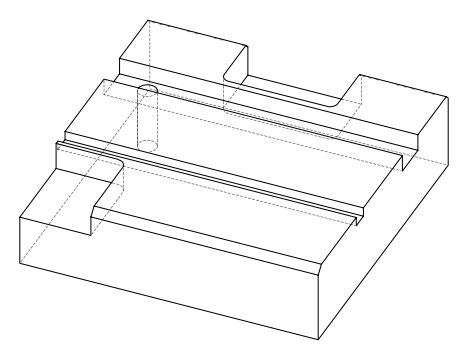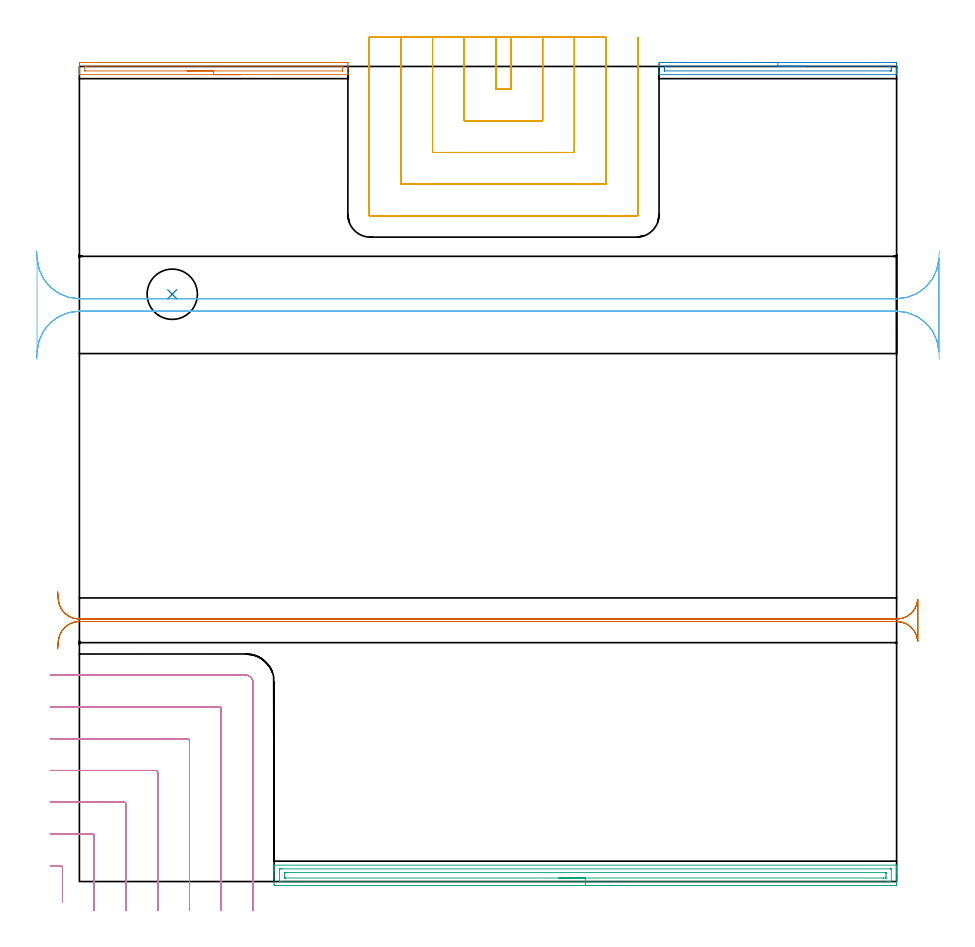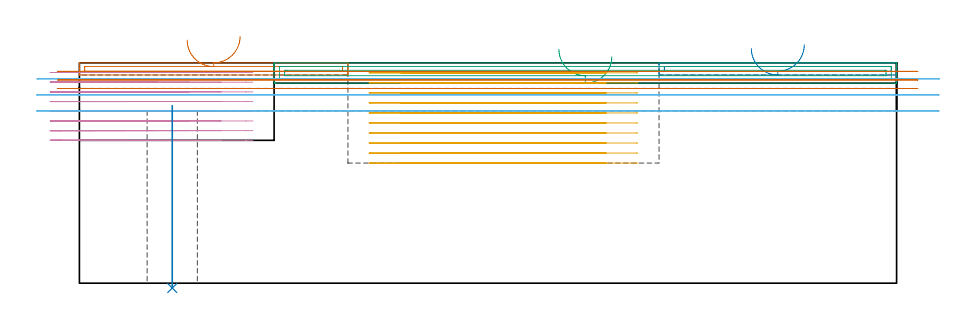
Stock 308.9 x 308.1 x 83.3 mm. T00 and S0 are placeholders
(PLAN: 8 operations, 4 tool changes, 53.3 min)
(1 AREA_MILL | FG_CHAMFER_SURFACE | UGT0205_001 | 1.8 min | 1108 mm3)
(2 AREA_MILL_1 | FG_CHAMFER_SURFACE_1 | UGT0205_001 | 1.61 min | 984 mm3)
(3 AREA_MILL_2 | FG_CHAMFER_SURFACE_2 | UGT0205_001 | 5.86 min | 7122 mm3)
(4 MILL_CORNER_NOTCH_RECTANGULAR | CORNER_NOTCH_RECTANGULAR | NXT0201_012 | Follow Part, ap 4, ae 75% | 11.73 min | 184621 mm3)
(5 MILL_SLOT | SLOT_PARTIAL_RECTANGULAR | NXT0201_012 | Follow Part, ap 4, ae 75% | 23.28 min | 286285 mm3)
(6 MILL_RECTANGULAR_SLOT | SLOT_RECTANGULAR | UGT0201_004 | Follow Part, ap 8, ae 75% | 4.61 min | 206326 mm3)
(7 MILL_RECTANGULAR_SLOT_1 | SLOT_RECTANGULAR_1 | NXT0201_012 | Follow Part, ap 4, ae 75% | 4.16 min | 50626 mm3)
(8 INDEXABLE_INSERT_DRILL_THROUGH_HOLE_FROM_SOLID | STEP1HOLE | NXT0302_009 | 0.28 min | 18465 mm3)
(TOOL UGT0205_001 | Chamfer Mill 20 x 3 x 45 deg. | D20 FL50 Z2)
(TOOL NXT0201_012 | ENDMILL 16mm [2P460-1600-NA 1630] | D16 FL38 Z6)
(TOOL UGT0201_004 | End Mill 32 mm | D32 FL53 Z6)
(TOOL NXT0302_009 | Index. Insert Drill 19mm [880-D1900L25-05] | D19 PA176 FL95 Z2)
(OP 1 AREA_MILL)
G17 G21 G94 G90
T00 M6
G54
G17 G0 G90 X60.75 Y305. S1061 M3
G43 Z93.3 H0
G94 G1 X60.712 Z92.428 F250.
X60.598 Z91.563
X60.409 Z90.712
X60.147 Z89.88
X59.813 Z89.074
X59.41 Z88.3
X58.942 Z87.564
X58.41 Z86.872
X57.821 Z86.229
X57.178 Z85.64
X56.486 Z85.108
X55.75 Z84.64
X54.976 Z84.237
X54.17 Z83.903
X53.338 Z83.641
X52.486 Z83.452
X51.622 Z83.338
X50.75 Z83.3
X0.106
X0.01 Y305.003 Z83.289
X0.007 Y305.018 Z83.274
X0. Y305.251 Z83.048
Y305.949 Z82.35
Y306.878 Z81.421
Y307.3 Z80.996
Y307.511 Z80.786
Y308.187 Z80.11
Y308.398 Z79.9
X0.004 Y309.074 Z79.22
X0.008 Y309.59 Z78.704
X0.03 Y309.592 Z78.702
X0.55 Y309.6 Z78.7
X100.423
X100.95 Y309.599 Z78.701
X101.47 Y309.592 Z78.703
X101.493 Y309.59 Z78.704
X101.5 Y309.074 Z79.22
Y308.398 Z79.9
Y308.187 Z80.11
Y307.511 Z80.786
Y307.3 Z80.996
Y306.878 Z81.421
Y305.949 Z82.35
Y305.526 Z82.772
Y305.251 Z83.048
Y305.02 Z83.272
X101.492 Y305.003 Z83.289
X101.394 Y305. Z83.3
X50.75
Y306.414 Z81.886
X2.327
X2.106 Y306.421 Z81.879
X2.01 Y306.426 Z81.874
X2.004 Y306.482 Z81.818
X2.001 Y306.54 Z81.76
X2. Y307.626 Z80.674
X2.005 Y307.953 Z80.347
X2.01 Y308.167 Z80.133
X2.027 Y308.179 Z80.121
X2.05 Y308.183 Z80.117
X2.105 Y308.185 Z80.115
X99.173 Y308.186 Z80.114
X99.394 Y308.179 Z80.121
X99.49 Y308.174 Z80.126
X99.496 Y308.118 Z80.182
X99.499 Y308.06 Z80.24
X99.5 Y306.974 Z81.326
X99.495 Y306.647 Z81.653
X99.49 Y306.432 Z81.868
X99.473 Y306.421 Z81.879
X99.45 Y306.417 Z81.883
X99.395 Y306.415 Z81.885
X50.75 Y306.414 Z81.886
X49.878 Z81.924
X49.014 Z82.038
X48.162 Z82.227
X47.33 Z82.489
X46.524 Z82.823
X45.75 Z83.226
X45.014 Z83.694
X44.322 Z84.225
X43.679 Z84.815
X43.09 Z85.458
X42.558 Z86.15
X42.09 Z86.886
X41.687 Z87.66
X41.353 Z88.466
X41.091 Z89.298
X40.902 Z90.149
X40.788 Z91.014
X40.75 Z91.886
G0 Z93.3
M5
M2
(OP 2 AREA_MILL_1)
G17 G21 G94 G90
T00 M6
G54
G17 G0 G90 X254. Y309.6 S1061 M3
G43 Z93.3 H0
Z88.7
G94 G1 X254.038 Z87.828 F250.
X254.152 Z86.963
X254.341 Z86.112
X254.603 Z85.28
X254.937 Z84.474
X255.34 Z83.7
X255.808 Z82.964
X256.34 Z82.272
X256.929 Z81.629
X257.572 Z81.04
X258.264 Z80.508
X259. Z80.04
X259.774 Z79.637
X260.58 Z79.303
X261.412 Z79.041
X262.264 Z78.852
X263.128 Z78.738
X264. Z78.7
X307.738
X308.268 Y309.599 Z78.701
X308.793 Y309.594 Z78.703
X308.891 Y309.591 Z78.705
X308.9 Y309.074 Z79.222
Y306.413 Z81.882
Y305.682 Z82.618
Y305.434 Z82.866
Y305.034 Z83.257
X308.891 Y305.003 Z83.288
X308.716 Y305. Z83.3
X219.284
X219.11 Y305.003 Z83.288
X219.108 Y305.033 Z83.259
X219.1 Y305.434 Z82.866
Y305.682 Z82.618
Y306.413 Z81.882
Y307.666 Z80.631
Y308.187 Z80.108
Y308.813 Z79.483
X219.103 Y309.074 Z79.222
X219.109 Y309.591 Z78.705
X219.207 Y309.594 Z78.703
X219.732 Y309.6 Z78.7
X264.
Y308.186 Z80.114
X306.703 Y308.185 Z80.115
X306.815 Y308.184 Z80.116
X306.869 Y308.181 Z80.119
X306.889 Y308.179 Z80.121
X306.891 Y308.162 Z80.138
X306.896 Y308.042 Z80.258
X306.899 Y307.771 Z80.529
X306.9 Y307.3 Z81.
X306.898 Y306.885 Z81.415
X306.891 Y306.467 Z81.833
X306.889 Y306.42 Z81.88
X306.87 Y306.419 Z81.881
X306.815 Y306.416 Z81.884
X306.703 Y306.415 Z81.885
X306.48 Y306.414 Z81.886
X221.297 Y306.415 Z81.885
X221.185 Y306.416 Z81.884
X221.131 Y306.419 Z81.881
X221.111 Y306.421 Z81.879
X221.109 Y306.438 Z81.862
X221.104 Y306.558 Z81.742
X221.101 Y306.829 Z81.471
X221.1 Y307.3 Z81.
X221.102 Y307.715 Z80.585
X221.109 Y308.133 Z80.167
X221.111 Y308.18 Z80.12
X221.13 Y308.181 Z80.119
X221.185 Y308.184 Z80.116
X221.297 Y308.185 Z80.115
X221.52 Y308.186 Z80.114
X264.
X264.872 Z80.152
X265.736 Z80.266
X266.588 Z80.455
X267.42 Z80.717
X268.226 Z81.051
X269. Z81.454
X269.736 Z81.923
X270.428 Z82.454
X271.071 Z83.043
X271.66 Z83.686
X272.192 Z84.378
X272.66 Z85.114
X273.063 Z85.888
X273.397 Z86.694
X273.659 Z87.526
X273.848 Z88.378
X273.962 Z89.243
X274. Z90.114
G0 Z93.3
M5
M2
(OP 3 AREA_MILL_2)
G17 G21 G94 G90
T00 M6
G54
G17 G0 G90 X201.25 Y-1.5 S1061 M3
G43 Z93.3 H0
Z85.6
G94 G1 X201.212 Z84.728 F250.
X201.098 Z83.863
X200.909 Z83.012
X200.647 Z82.18
X200.313 Z81.374
X199.91 Z80.6
X199.442 Z79.864
X198.91 Z79.172
X198.321 Z78.529
X197.678 Z77.94
X196.986 Z77.408
X196.25 Z76.94
X195.476 Z76.537
X194.67 Z76.203
X193.838 Z75.941
X192.986 Z75.752
X192.122 Z75.638
X191.25 Z75.6
X74.218
X73.861 Y-1.498 Z75.601
X73.61 Y-1.493 Z75.604
X73.6 Y-1.148 Z75.95
Y3.224 Z80.319
Y3.763 Z80.86
Y4.099 Z81.195
Y4.637 Z81.733
Y4.973 Z82.068
Y5.645 Z82.744
Y5.929 Z83.029
X73.602 Y6.066 Z83.158
X73.61 Y6.198 Z83.288
X73.772 Y6.2 Z83.3
X308.728
X308.89 Y6.198 Z83.288
X308.898 Y6.066 Z83.158
X308.9 Y5.929 Z83.029
Y5.645 Z82.745
Y4.973 Z82.068
Y3.763 Z80.86
Y3.224 Z80.319
Y-0.878 Z76.219
X308.897 Y-1.148 Z75.95
X308.89 Y-1.493 Z75.604
X308.639 Y-1.498 Z75.601
X308.282 Y-1.5 Z75.6
X191.25
Y-0.086 Z77.014
X76.005
X75.813 Y-0.085 Z77.015
X75.654 Y-0.081 Z77.019
X75.62 Y-0.079 Z77.021
X75.61 Y-0.063 Z77.037
X75.606 Y-0.033 Z77.067
X75.601 Y0.123 Z77.223
Y4.495 Z81.595
X75.604 Y4.627 Z81.727
X75.61 Y4.732 Z81.832
X75.619 Y4.779 Z81.879
X75.655 Y4.781 Z81.881
X76.005 Y4.785 Z81.885
X76.197 Y4.786 Z81.886
X76.898
X306.495
X306.688 Y4.785 Z81.885
X306.846 Y4.781 Z81.881
X306.88 Y4.779 Z81.879
X306.89 Y4.763 Z81.863
X306.894 Y4.733 Z81.833
X306.899 Y4.578 Z81.678
Y0.205 Z77.305
X306.896 Y0.073 Z77.173
X306.89 Y-0.032 Z77.068
X306.881 Y-0.079 Z77.021
X306.845 Y-0.081 Z77.019
X306.495 Y-0.085 Z77.015
X306.303 Y-0.086 Z77.014
X305.602
X191.25
Y1.328 Z78.428
X77.942 Y1.329 Z78.429
X77.792 Y1.33 Z78.43
X77.642 Y1.334 Z78.434
X77.61 Y1.336 Z78.436
X77.606 Y1.363 Z78.463
X77.602 Y1.413 Z78.513
X77.6 Y1.476 Z78.576
Y1.663 Z78.763
Y2.538 Z79.638
X77.603 Y3.224 Z80.324
X77.606 Y3.318 Z80.418
X77.61 Y3.359 Z80.459
X77.648 Y3.365 Z80.465
X77.792 Y3.368 Z80.468
X78.535 Y3.371 Z80.471
X78.685 Y3.372 Z80.472
X304.558 Y3.371 Z80.471
X304.708 Y3.37 Z80.47
X304.858 Y3.366 Z80.466
X304.89 Y3.364 Z80.464
X304.894 Y3.337 Z80.437
X304.898 Y3.287 Z80.387
X304.9 Y3.224 Z80.324
Y3.037 Z80.137
Y2.162 Z79.262
X304.897 Y1.476 Z78.576
X304.894 Y1.382 Z78.482
X304.89 Y1.341 Z78.441
X304.852 Y1.335 Z78.435
X304.708 Y1.332 Z78.432
X303.965 Y1.329 Z78.429
X303.815 Y1.328 Z78.428
X191.25
X190.378 Z78.466
X189.514 Z78.58
X188.662 Z78.769
X187.83 Z79.031
X187.024 Z79.365
X186.25 Z79.768
X185.514 Z80.237
X184.822 Z80.768
X184.179 Z81.357
X183.59 Z82.001
X183.058 Z82.693
X182.59 Z83.428
X182.187 Z84.202
X181.853 Z85.008
X181.591 Z85.84
X181.402 Z86.692
X181.288 Z87.557
X181.25 Z88.428
G0 Z93.3
M5
M2
(OP 4 MILL_CORNER_NOTCH_RECTANGULAR)
G17 G21 G94 G90
T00 M6
G54
G17 G0 G90 X-6.4 Y-7.8 S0 M3
G43 Z93.3 H1
Z79.637
G94 G1 Y-4.8 F250.
Y5.205 F500.
G3 X-7.195 Y6. R0.8
G1 X-8.
X-11. F250.
G0 Z93.3
X5.6 Y-11.
Z79.637
G1 Y-8.
Y17.205 F500.
G3 X4.805 Y18. R0.8
G1 X-8.
X-11. F250.
G0 Z93.3
X17.6 Y-11.
Z79.637
G1 Y-8.
Y29.205 F500.
G3 X16.805 Y30. R0.8
G1 X-8.
X-11. F250.
G0 Z93.3
X29.6 Y-11.
Z79.637
G1 Y-8.
Y41.204 F500.
G3 X28.804 Y42. R0.8
G1 X-8.
X-11. F250.
G0 Z93.3
X41.6 Y-11.
Z79.637
G1 Y-8.
Y53.204 F500.
G3 X40.804 Y54. R0.8
G1 X-8.
X-11. F250.
G0 Z93.3
X53.6 Y-11.
Z79.637
G1 Y-8.
Y65.204 F500.
G3 X52.804 Y66. R0.8
G1 X-8.
X-11. F250.
G0 Z93.3
X65.6 Y-11.
Z79.637
G1 Y-8.
Y75.4 F500.
G3 X63. Y78. R2.6
G1 X-8.
X-11. F250.
G0 Z93.3
X-6.4 Y-7.8
Z75.975
G1 Y-4.8
Y5.205 F500.
G3 X-7.195 Y6. R0.8
G1 X-8.
X-11. F250.
G0 Z93.3
X5.6 Y-11.
Z75.975
G1 Y-8.
Y17.205 F500.
G3 X4.805 Y18. R0.8
G1 X-8.
X-11. F250.
G0 Z93.3
X17.6 Y-11.
Z75.975
G1 Y-8.
Y29.205 F500.
G3 X16.805 Y30. R0.8
G1 X-8.
X-11. F250.
G0 Z93.3
X29.6 Y-11.
Z75.975
G1 Y-8.
Y41.204 F500.
G3 X28.804 Y42. R0.8
G1 X-8.
X-11. F250.
G0 Z93.3
X41.6 Y-11.
Z75.975
G1 Y-8.
Y53.204 F500.
G3 X40.804 Y54. R0.8
G1 X-8.
X-11. F250.
G0 Z93.3
X53.6 Y-11.
Z75.975
G1 Y-8.
Y65.204 F500.
G3 X52.804 Y66. R0.8
G1 X-8.
X-11. F250.
G0 Z93.3
X65.6 Y-11.
Z75.975
G1 Y-8.
Y75.4 F500.
G3 X63. Y78. R2.6
G1 X-8.
X-11. F250.
G0 Z93.3
X-6.4 Y-7.8
Z72.312
G1 Y-4.8
Y5.205 F500.
G3 X-7.195 Y6. R0.8
G1 X-8.
X-11. F250.
G0 Z93.3
X5.6 Y-11.
Z72.312
G1 Y-8.
Y17.205 F500.
G3 X4.805 Y18. R0.8
G1 X-8.
X-11. F250.
G0 Z93.3
X17.6 Y-11.
Z72.312
G1 Y-8.
Y29.205 F500.
G3 X16.805 Y30. R0.8
G1 X-8.
X-11. F250.
G0 Z93.3
X29.6 Y-11.
Z72.312
G1 Y-8.
Y41.204 F500.
G3 X28.804 Y42. R0.8
G1 X-8.
X-11. F250.
G0 Z93.3
X41.6 Y-11.
Z72.312
G1 Y-8.
Y53.204 F500.
G3 X40.804 Y54. R0.8
G1 X-8.
X-11. F250.
G0 Z93.3
X53.6 Y-11.
Z72.312
G1 Y-8.
Y65.204 F500.
G3 X52.804 Y66. R0.8
G1 X-8.
X-11. F250.
G0 Z93.3
X65.6 Y-11.
Z72.312
G1 Y-8.
Y75.4 F500.
G3 X63. Y78. R2.6
G1 X-8.
X-11. F250.
G0 Z93.3
X-6.4 Y-7.8
Z68.65
G1 Y-4.8
Y5.205 F500.
G3 X-7.195 Y6. R0.8
G1 X-8.
X-11. F250.
G0 Z93.3
X5.6 Y-11.
Z68.65
G1 Y-8.
Y17.205 F500.
G3 X4.805 Y18. R0.8
G1 X-8.
X-11. F250.
G0 Z93.3
X17.6 Y-11.
Z68.65
G1 Y-8.
Y29.205 F500.
G3 X16.805 Y30. R0.8
G1 X-8.
X-11. F250.
G0 Z93.3
X29.6 Y-11.
Z68.65
G1 Y-8.
Y41.204 F500.
G3 X28.804 Y42. R0.8
G1 X-8.
X-11. F250.
G0 Z93.3
X41.6 Y-11.
Z68.65
G1 Y-8.
Y53.204 F500.
G3 X40.804 Y54. R0.8
G1 X-8.
X-11. F250.
G0 Z93.3
X53.6 Y-11.
Z68.65
G1 Y-8.
Y65.204 F500.
G3 X52.804 Y66. R0.8
G1 X-8.
X-11. F250.
G0 Z93.3
X65.6 Y-11.
Z68.65
G1 Y-8.
Y75.4 F500.
G3 X63. Y78. R2.6
G1 X-8.
X-11. F250.
G0 Z93.3
X-6.4 Y-7.8
Z64.987
G1 Y-4.8
Y5.205 F500.
G3 X-7.195 Y6. R0.8
G1 X-8.
X-11. F250.
G0 Z93.3
X5.6 Y-11.
Z64.987
G1 Y-8.
Y17.205 F500.
G3 X4.805 Y18. R0.8
G1 X-8.
X-11. F250.
G0 Z93.3
X17.6 Y-11.
Z64.987
G1 Y-8.
Y29.205 F500.
G3 X16.805 Y30. R0.8
G1 X-8.
X-11. F250.
G0 Z93.3
X29.6 Y-11.
Z64.987
G1 Y-8.
Y41.204 F500.
G3 X28.804 Y42. R0.8
G1 X-8.
X-11. F250.
G0 Z93.3
X41.6 Y-11.
Z64.987
G1 Y-8.
Y53.204 F500.
G3 X40.804 Y54. R0.8
G1 X-8.
X-11. F250.
G0 Z93.3
X53.6 Y-11.
Z64.987
G1 Y-8.
Y65.204 F500.
G3 X52.804 Y66. R0.8
G1 X-8.
X-11. F250.
G0 Z93.3
X65.6 Y-11.
Z64.987
G1 Y-8.
Y75.4 F500.
G3 X63. Y78. R2.6
G1 X-8.
X-11. F250.
G0 Z93.3
X-6.4 Y-7.8
Z61.325
G1 Y-4.8
Y5.205 F500.
G3 X-7.195 Y6. R0.8
G1 X-8.
X-11. F250.
G0 Z93.3
X5.6 Y-11.
Z61.325
G1 Y-8.
Y17.205 F500.
G3 X4.805 Y18. R0.8
G1 X-8.
X-11. F250.
G0 Z93.3
X17.6 Y-11.
Z61.325
G1 Y-8.
Y29.205 F500.
G3 X16.805 Y30. R0.8
G1 X-8.
X-11. F250.
G0 Z93.3
X29.6 Y-11.
Z61.325
G1 Y-8.
Y41.204 F500.
G3 X28.804 Y42. R0.8
G1 X-8.
X-11. F250.
G0 Z93.3
X41.6 Y-11.
Z61.325
G1 Y-8.
Y53.204 F500.
G3 X40.804 Y54. R0.8
G1 X-8.
X-11. F250.
G0 Z93.3
X53.6 Y-11.
Z61.325
G1 Y-8.
Y65.204 F500.
G3 X52.804 Y66. R0.8
G1 X-8.
X-11. F250.
G0 Z93.3
X65.6 Y-11.
Z61.325
G1 Y-8.
Y75.4 F500.
G3 X63. Y78. R2.6
G1 X-8.
X-11. F250.
G0 Z93.3
X-6.4 Y-7.8
Z57.662
G1 Y-4.8
Y5.205 F500.
G3 X-7.195 Y6. R0.8
G1 X-8.
X-11. F250.
G0 Z93.3
X5.6 Y-11.
Z57.662
G1 Y-8.
Y17.205 F500.
G3 X4.805 Y18. R0.8
G1 X-8.
X-11. F250.
G0 Z93.3
X17.6 Y-11.
Z57.662
G1 Y-8.
Y29.205 F500.
G3 X16.805 Y30. R0.8
G1 X-8.
X-11. F250.
G0 Z93.3
X29.6 Y-11.
Z57.662
G1 Y-8.
Y41.204 F500.
G3 X28.804 Y42. R0.8
G1 X-8.
X-11. F250.
G0 Z93.3
X41.6 Y-11.
Z57.662
G1 Y-8.
Y53.204 F500.
G3 X40.804 Y54. R0.8
G1 X-8.
X-11. F250.
G0 Z93.3
X53.6 Y-11.
Z57.662
G1 Y-8.
Y65.204 F500.
G3 X52.804 Y66. R0.8
G1 X-8.
X-11. F250.
G0 Z93.3
X65.6 Y-11.
Z57.662
G1 Y-8.
Y75.4 F500.
G3 X63. Y78. R2.6
G1 X-8.
X-11. F250.
G0 Z93.3
X-6.4 Y-7.8
Z54.
G1 Y-4.8
Y5.205 F500.
G3 X-7.195 Y6. R0.8
G1 X-8.
X-11. F250.
G0 Z93.3
X5.6 Y-11.
Z54.
G1 Y-8.
Y17.205 F500.
G3 X4.805 Y18. R0.8
G1 X-8.
X-11. F250.
G0 Z93.3
X17.6 Y-11.
Z54.
G1 Y-8.
Y29.205 F500.
G3 X16.805 Y30. R0.8
G1 X-8.
X-11. F250.
G0 Z93.3
X29.6 Y-11.
Z54.
G1 Y-8.
Y41.204 F500.
G3 X28.804 Y42. R0.8
G1 X-8.
X-11. F250.
G0 Z93.3
X41.6 Y-11.
Z54.
G1 Y-8.
Y53.204 F500.
G3 X40.804 Y54. R0.8
G1 X-8.
X-11. F250.
G0 Z93.3
X53.6 Y-11.
Z54.
G1 Y-8.
Y65.204 F500.
G3 X52.804 Y66. R0.8
G1 X-8.
X-11. F250.
G0 Z93.3
X65.6 Y-11.
Z54.
G1 Y-8.
Y75.4 F500.
G3 X63. Y78. R2.6
G1 X-8.
X-11. F250.
G0 Z93.3
M5
M2
(OP 5 MILL_SLOT)
G17 G21 G94 G90
T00 M6
G54
G17 G0 G90 X157.5 Y319.1 S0 M3
G43 Z93.3 H1
Z79.51
G94 G1 Y316.1 F250.
Y299.6 F500.
X163.1
Y316.1
Y319.1 F250.
X145.5
Y316.1
Y287.6 F500.
X175.1
Y316.1
Y319.1 F250.
X133.5
Y316.1
Y275.6 F500.
X187.1
Y316.1
Y319.1 F250.
X121.5
Y316.1
Y263.6 F500.
X199.1
Y316.1
Y319.1 F250.
X109.5
Y316.1
Y252.1 F500.
G3 X110. Y251.6 R0.5
G1 X210.6
G3 X211.1 Y252.1 R0.5
G1 Y316.1
Y319.1 F250.
G0 X157.5 Z75.72
G1 Y316.1
Y299.6 F500.
X163.1
Y316.1
Y319.1 F250.
X145.5
Y316.1
Y287.6 F500.
X175.1
Y316.1
Y319.1 F250.
X133.5
Y316.1
Y275.6 F500.
X187.1
Y316.1
Y319.1 F250.
X121.5
Y316.1
Y263.6 F500.
X199.1
Y316.1
Y319.1 F250.
X109.5
Y316.1
Y252.1 F500.
G3 X110. Y251.6 R0.5
G1 X210.6
G3 X211.1 Y252.1 R0.5
G1 Y316.1
Y319.1 F250.
G0 X157.5 Z71.93
G1 Y316.1
Y299.6 F500.
X163.1
Y316.1
Y319.1 F250.
X145.5
Y316.1
Y287.6 F500.
X175.1
Y316.1
Y319.1 F250.
X133.5
Y316.1
Y275.6 F500.
X187.1
Y316.1
Y319.1 F250.
X121.5
Y316.1
Y263.6 F500.
X199.1
Y316.1
Y319.1 F250.
X109.5
Y316.1
Y252.1 F500.
G3 X110. Y251.6 R0.5
G1 X210.6
G3 X211.1 Y252.1 R0.5
G1 Y316.1
Y319.1 F250.
G0 X157.5 Z68.14
G1 Y316.1
Y299.6 F500.
X163.1
Y316.1
Y319.1 F250.
X145.5
Y316.1
Y287.6 F500.
X175.1
Y316.1
Y319.1 F250.
X133.5
Y316.1
Y275.6 F500.
X187.1
Y316.1
Y319.1 F250.
X121.5
Y316.1
Y263.6 F500.
X199.1
Y316.1
Y319.1 F250.
X109.5
Y316.1
Y252.1 F500.
G3 X110. Y251.6 R0.5
G1 X210.6
G3 X211.1 Y252.1 R0.5
G1 Y316.1
Y319.1 F250.
G0 X157.5 Z64.35
G1 Y316.1
Y299.6 F500.
X163.1
Y316.1
Y319.1 F250.
X145.5
Y316.1
Y287.6 F500.
X175.1
Y316.1
Y319.1 F250.
X133.5
Y316.1
Y275.6 F500.
X187.1
Y316.1
Y319.1 F250.
X121.5
Y316.1
Y263.6 F500.
X199.1
Y316.1
Y319.1 F250.
X109.5
Y316.1
Y252.1 F500.
G3 X110. Y251.6 R0.5
G1 X210.6
G3 X211.1 Y252.1 R0.5
G1 Y316.1
Y319.1 F250.
G0 X157.5 Z60.56
G1 Y316.1
Y299.6 F500.
X163.1
Y316.1
Y319.1 F250.
X145.5
Y316.1
Y287.6 F500.
X175.1
Y316.1
Y319.1 F250.
X133.5
Y316.1
Y275.6 F500.
X187.1
Y316.1
Y319.1 F250.
X121.5
Y316.1
Y263.6 F500.
X199.1
Y316.1
Y319.1 F250.
X109.5
Y316.1
Y252.1 F500.
G3 X110. Y251.6 R0.5
G1 X210.6
G3 X211.1 Y252.1 R0.5
G1 Y316.1
Y319.1 F250.
G0 X157.5 Z56.77
G1 Y316.1
Y299.6 F500.
X163.1
Y316.1
Y319.1 F250.
X145.5
Y316.1
Y287.6 F500.
X175.1
Y316.1
Y319.1 F250.
X133.5
Y316.1
Y275.6 F500.
X187.1
Y316.1
Y319.1 F250.
X121.5
Y316.1
Y263.6 F500.
X199.1
Y316.1
Y319.1 F250.
X109.5
Y316.1
Y252.1 F500.
G3 X110. Y251.6 R0.5
G1 X210.6
G3 X211.1 Y252.1 R0.5
G1 Y316.1
Y319.1 F250.
G0 X157.5 Z52.98
G1 Y316.1
Y299.6 F500.
X163.1
Y316.1
Y319.1 F250.
X145.5
Y316.1
Y287.6 F500.
X175.1
Y316.1
Y319.1 F250.
X133.5
Y316.1
Y275.6 F500.
X187.1
Y316.1
Y319.1 F250.
X121.5
Y316.1
Y263.6 F500.
X199.1
Y316.1
Y319.1 F250.
X109.5
Y316.1
Y252.1 F500.
G3 X110. Y251.6 R0.5
G1 X210.6
G3 X211.1 Y252.1 R0.5
G1 Y316.1
Y319.1 F250.
G0 X157.5 Z49.19
G1 Y316.1
Y299.6 F500.
X163.1
Y316.1
Y319.1 F250.
X145.5
Y316.1
Y287.6 F500.
X175.1
Y316.1
Y319.1 F250.
X133.5
Y316.1
Y275.6 F500.
X187.1
Y316.1
Y319.1 F250.
X121.5
Y316.1
Y263.6 F500.
X199.1
Y316.1
Y319.1 F250.
X109.5
Y316.1
Y252.1 F500.
G3 X110. Y251.6 R0.5
G1 X210.6
G3 X211.1 Y252.1 R0.5
G1 Y316.1
Y319.1 F250.
G0 X157.5 Z45.4
G1 Y316.1
Y299.6 F500.
X163.1
Y316.1
Y319.1 F250.
X145.5
Y316.1
Y287.6 F500.
X175.1
Y316.1
Y319.1 F250.
X133.5
Y316.1
Y275.6 F500.
X187.1
Y316.1
Y319.1 F250.
X121.5
Y316.1
Y263.6 F500.
X199.1
Y316.1
Y319.1 F250.
X109.5
Y316.1
Y252.1 F500.
G3 X110. Y251.6 R0.5
G1 X210.6
G3 X211.1 Y252.1 R0.5
G1 Y316.1
Y319.1 F250.
G0 Z93.3
M5
M2
(OP 6 MILL_RECTANGULAR_SLOT)
G17 G21 G94 G90
T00 M6
G54
G17 G0 G90 X325.054 Y238.315 S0 M3
G43 Z93.3 H0
Z77.233
G94 G1 X324.87 Y235.321 F250.
G2 X308.9 Y220.3 R16. F500.
G1 X0.
G2 X-15.97 Y235.321 R16.
G1 X-16.
Y200.579
X-15.97
G2 X0. Y215.6 R16.
G1 X308.9
G2 X324.87 Y200.579 R16.
G1 X325.054 Y197.585 F250.
G0 Z93.3
X-16.154
Z71.167
G1 X-15.97 Y200.579
G2 X0. Y215.6 R16. F500.
G1 X308.9
G2 X324.87 Y200.579 R16.
G1 X324.9
Y235.321
X324.87
G2 X308.9 Y220.3 R16.
G1 X0.
G2 X-15.97 Y235.321 R16.
G1 X-16.154 Y238.315 F250.
G0 Y197.585 Z65.1
G1 X-15.97 Y200.579
G2 X0. Y215.6 R16. F500.
G1 X308.9
G2 X324.87 Y200.579 R16.
G1 X324.9
Y235.321
X324.87
G2 X308.9 Y220.3 R16.
G1 X0.
G2 X-15.97 Y235.321 R16.
G1 X-16.154 Y238.315 F250.
G0 Z93.3
M5
M2
(OP 7 MILL_RECTANGULAR_SLOT_1)
G17 G21 G94 G90
T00 M6
G54
G17 G0 G90 X-8.23 Y88.003 S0 M3
G43 Z93.3 H1
Z80.067
G94 G1 X-7.97 Y90.992 F250.
G2 X0. Y98.3 R8. F500.
G1 X308.9
G2 X316.87 Y90.992 R8.
G1 X316.9
Y106.508
X316.87
G2 X308.9 Y99.2 R8.
G1 X0.
G2 X-7.97 Y106.508 R8.
G1 X-8.23 Y109.497 F250.
G0 Y88.003 Z76.833
G1 X-7.97 Y90.992
G2 X0. Y98.3 R8. F500.
G1 X308.9
G2 X316.87 Y90.992 R8.
G1 X316.9
Y106.508
X316.87
G2 X308.9 Y99.2 R8.
G1 X0.
G2 X-7.97 Y106.508 R8.
G1 X-8.23 Y109.497 F250.
G0 Y88.003 Z73.6
G1 X-7.97 Y90.992
G2 X0. Y98.3 R8. F500.
G1 X308.9
G2 X316.87 Y90.992 R8.
G1 X316.9
Y106.508
X316.87
G2 X308.9 Y99.2 R8.
G1 X0.
G2 X-7.97 Y106.508 R8.
G1 X-8.23 Y109.497 F250.
G0 Z93.3
M5
M2
(OP 8 INDEXABLE_INSERT_DRILL_THROUGH_HOLE_FROM_SOLID)
G17 G21 G94 G90
T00 M6
G54
G17 G0 G90 X35.1 Y222. S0 M3
G43 Z93.3 H1
G94 G81 G98 Z-1.832 F250. R67.1
G80
M5
M2
